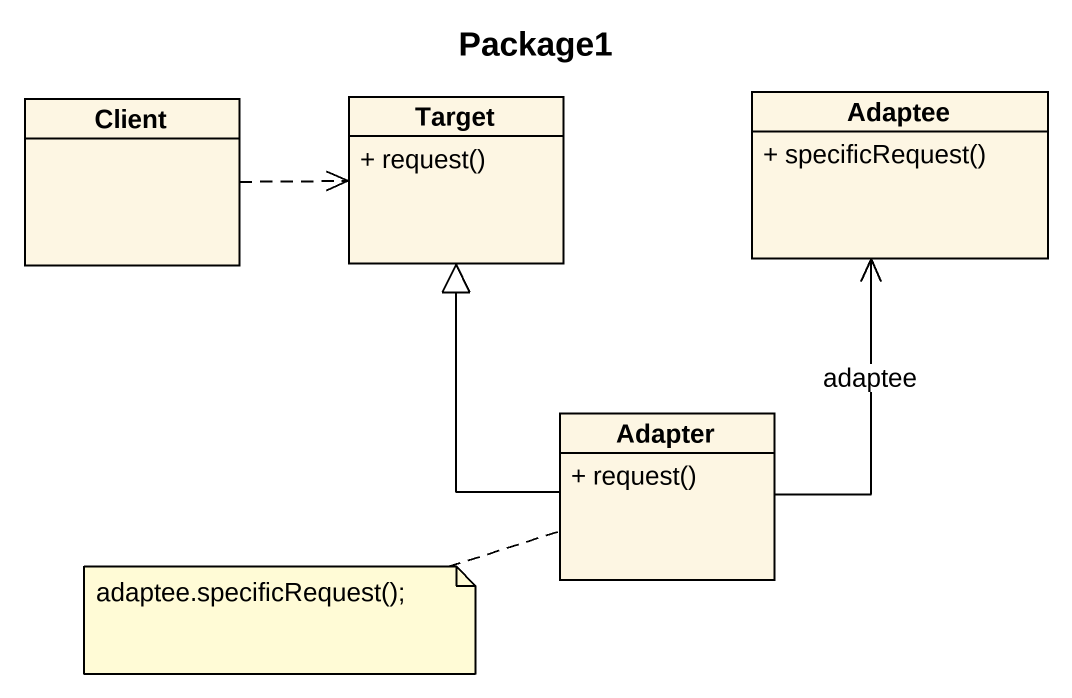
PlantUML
@startuml
title Package1
hide circle
hide empty members
skinparam classAttributeIconSize 0
class Client
class Target {
  + request()
}
class Adaptee {
  + specificRequest()
}
class Adapter {
  + request()
}
Client .right.> Target
Adapter -up-|> Target
Adapter -up-> Adaptee : adaptee
note left of Adapter : adaptee.specificRequest();
@enduml
